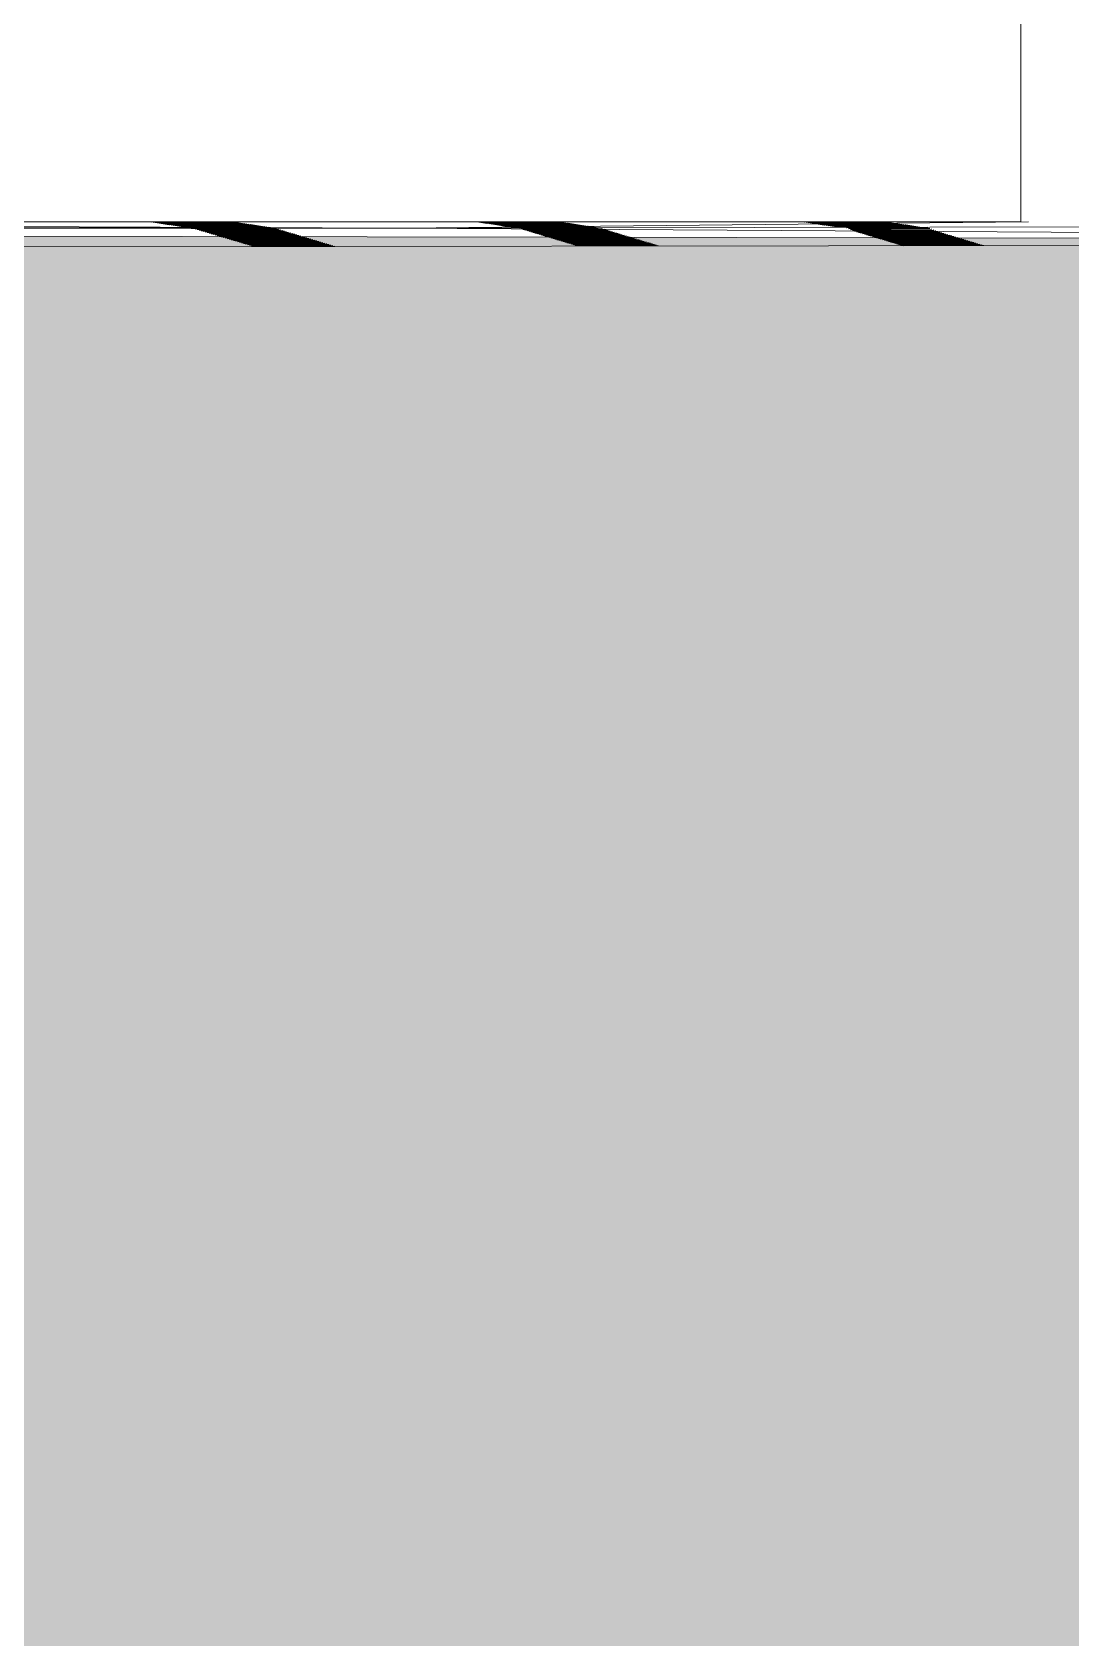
# Model space of a CAD drawing. Header units: millimetres. Extents: x -280990 to -136866, y -15139 to 7194.
# Drawn here: x -168192 to -167231, y -295 to 1189 of the extents above; entities that cross this region are included whole.
import ezdxf

# ---------------------------------------------------------------- set-up
doc = ezdxf.new("R2010")
doc.units = ezdxf.units.MM
doc.header["$MEASUREMENT"] = 0
for name, color, linetype, lineweight in [('New_2D Drafting - General_Pen_No__1', 7, 'Continuous', 13), ('New_Site & Landscape - Terrain_Pen_No__1', 7, 'Continuous', 13), ('New_Structural - Bearing_Pen_No__1', 7, 'Continuous', 13)]:
    doc.layers.add(name, color=color, linetype=linetype, lineweight=lineweight)
doc.layers.add('New_2D Drafting - General_Pen_No__61', color=7, linetype='Continuous', lineweight=20, true_color=0x6a6a6a)

msp = doc.modelspace()

# ---------------------------------------------------------------- hatches: boundary and pattern name
at = {"layer": 'New_2D Drafting - General_Pen_No__61', "linetype": 'Continuous', "lineweight": 20, "true_color": 0x6a6a6a}
h = msp.add_hatch(dxfattribs=at)
h.set_pattern_fill('Dashed_0003', color=251, style=0, pattern_type=2)
h.set_pattern_definition([(45, (544818.18, 1213.55), (-183.84776, 183.84776), [194.99999, -65]), (45, (544818.18, 1397.4), (-183.84776, 183.84776), [194.99999, -65])])
h.paths.add_polyline_path([(-175351.4119, -15138.6962), (-136866.4204, -15138.6962), (-136880.1435, 617.9985), (-140103.53, 790.1595), (-144752.4156, 795.3361), (-148659.4545, 793.5462), (-155902.5965, 1013.7076), (-157702.217, 993.5462), (-159022.8864, 993.5462), (-164626.0405, 993.5462), (-175321.6693, 1014.3891), (-175351.4118, -246.9237)])

# ---------------------------------------------------------------- linework, layer by layer
at = {"layer": 'New_2D Drafting - General_Pen_No__1', "color": 7, "linetype": 'Continuous', "lineweight": 13, "flags": 128}
msp.add_lwpolyline([(-175351.4119, -15138.6962), (-136866.4204, -15138.6962), (-136880.1435, 617.9985), (-140103.53, 790.1595), (-144752.4156, 795.3361), (-148659.4545, 793.5462), (-155902.5965, 1013.7076), (-157702.217, 993.5462), (-159022.8864, 993.5462), (-164626.0405, 993.5462), (-175321.6693, 1014.3891), (-175351.4118, -246.9237)], close=True, dxfattribs=at)
at = {"layer": 'New_Site & Landscape - Terrain_Pen_No__1', "color": 7, "linetype": 'Continuous', "lineweight": 13}
for p, q in [((-173639.5847, 1015.85), (-167848.5602, 1007.85)), ((-169224.3237, 1013.5419), (-167848.5602, 1007.85)), ((-167277.707, 1013.5462), (-169146.6188, 1013.5462)), ((-168045.4549, 1013.5462), (-168081.1391, 1013.4988)), ((-168004.5177, 1013.3206), (-168079.7484, 1013.2906)), ((-168004.5177, 1013.3206), (-168079.2849, 1013.2212)), ((-168002.6635, 1013.043), (-168077.8942, 1013.013)), ((-168002.6635, 1013.043), (-168077.4306, 1012.9436)), ((-168000.8093, 1012.7654), (-168076.04, 1012.7354)), ((-168000.8093, 1012.7654), (-168075.5764, 1012.666)), ((-167998.955, 1012.4878), (-168074.1858, 1012.4578)), ((-167998.955, 1012.4878), (-168073.7222, 1012.3884)), ((-167997.1008, 1012.2102), (-168072.3315, 1012.1802)), ((-167997.1008, 1012.2102), (-168071.868, 1012.1108)), ((-167995.2466, 1011.9326), (-168070.4773, 1011.9026)), ((-167995.2466, 1011.9326), (-168070.0138, 1011.8332)), ((-167993.3924, 1011.655), (-168068.6231, 1011.625)), ((-167993.3924, 1011.655), (-168068.1595, 1011.5556)), ((-167991.5382, 1011.3774), (-168066.7689, 1011.3474)), ((-167991.5382, 1011.3774), (-168066.3053, 1011.278)), ((-167989.684, 1011.0998), (-168064.9147, 1011.0698)), ((-167989.684, 1011.0998), (-168064.4511, 1011.0004)), ((-167987.8297, 1010.8222), (-168063.0604, 1010.7922)), ((-167987.8297, 1010.8222), (-168062.5969, 1010.7228)), ((-167985.9755, 1010.5446), (-168061.2062, 1010.5146)), ((-167985.9755, 1010.5446), (-168060.7427, 1010.4452)), ((-167984.1213, 1010.267), (-168059.352, 1010.237)), ((-167984.1213, 1010.267), (-168058.8885, 1010.1676)), ((-167982.2671, 1009.9894), (-168057.4978, 1009.9594)), ((-167982.2671, 1009.9894), (-168057.0342, 1009.89)), ((-167980.4129, 1009.7118), (-168055.6436, 1009.6817)), ((-167980.4129, 1009.7118), (-168055.18, 1009.6123)), ((-167978.5587, 1009.4342), (-168053.7894, 1009.4041)), ((-167978.5587, 1009.4342), (-168053.3258, 1009.3347)), ((-167976.7044, 1009.1566), (-168051.9351, 1009.1265)), ((-167976.7044, 1009.1566), (-168051.4716, 1009.0571)), ((-168004.5177, 1013.3206), (-168004.9813, 1013.39)), ((-168002.6635, 1013.043), (-168003.127, 1013.1124)), ((-168000.8093, 1012.7654), (-168001.2728, 1012.8348)), ((-167998.9551, 1012.4878), (-167999.4186, 1012.5572)), ((-167997.1008, 1012.2102), (-167997.5644, 1012.2796)), ((-167995.2466, 1011.9326), (-167995.7102, 1012.002)), ((-167993.3924, 1011.655), (-167993.856, 1011.7244)), ((-167991.5382, 1011.3774), (-167992.0017, 1011.4468)), ((-167989.684, 1011.0998), (-167990.1475, 1011.1692)), ((-167987.8297, 1010.8222), (-167988.2933, 1010.8916)), ((-167985.9755, 1010.5446), (-167986.4391, 1010.614)), ((-167984.1213, 1010.267), (-167984.5849, 1010.3364)), ((-167982.2671, 1009.9894), (-167982.7306, 1010.0588)), ((-167980.4129, 1009.7118), (-167980.8764, 1009.7812)), ((-167978.5587, 1009.4342), (-167979.0222, 1009.5036)), ((-167976.7044, 1009.1566), (-167977.168, 1009.226)), ((-167270.5017, 1013.5421), (-167848.5602, 1007.85)), ((-164626.0405, 1013.3161), (-167848.5602, 1007.85)), ((-167703.5949, 1013.4406), (-167778.8256, 1013.4106)), ((-167703.5949, 1013.4406), (-167778.362, 1013.3412)), ((-167701.7407, 1013.163), (-167776.9714, 1013.133)), ((-167701.7407, 1013.163), (-167776.5078, 1013.0636)), ((-167699.8865, 1012.8854), (-167775.1172, 1012.8554)), ((-167699.8865, 1012.8854), (-167774.6536, 1012.786)), ((-167698.0322, 1012.6078), (-167773.2629, 1012.5778)), ((-167698.0322, 1012.6078), (-167772.7994, 1012.5084)), ((-167696.178, 1012.3302), (-167771.4087, 1012.3002)), ((-167696.178, 1012.3302), (-167770.9452, 1012.2308)), ((-167694.3238, 1012.0526), (-167769.5545, 1012.0226)), ((-167694.3238, 1012.0526), (-167769.091, 1011.9532)), ((-167692.4696, 1011.775), (-167767.7003, 1011.745)), ((-167692.4696, 1011.775), (-167767.2367, 1011.6756)), ((-167690.6154, 1011.4974), (-167765.8461, 1011.4674)), ((-167690.6154, 1011.4974), (-167765.3825, 1011.398)), ((-167688.7612, 1011.2198), (-167763.9919, 1011.1898)), ((-167688.7611, 1011.2198), (-167763.5283, 1011.1204)), ((-167686.9069, 1010.9422), (-167762.1376, 1010.9122)), ((-167686.9069, 1010.9422), (-167761.6741, 1010.8428)), ((-167685.0527, 1010.6646), (-167760.2834, 1010.6346)), ((-167685.0527, 1010.6646), (-167759.8199, 1010.5652)), ((-167683.1985, 1010.387), (-167758.4292, 1010.357)), ((-167683.1985, 1010.387), (-167757.9656, 1010.2876)), ((-167681.3443, 1010.1094), (-167756.575, 1010.0794)), ((-167681.3443, 1010.1094), (-167756.1114, 1010.01)), ((-167679.4901, 1009.8318), (-167754.7208, 1009.8018)), ((-167679.4901, 1009.8318), (-167754.2572, 1009.7324)), ((-167677.6358, 1009.5542), (-167752.8665, 1009.5242)), ((-167677.6358, 1009.5542), (-167752.403, 1009.4548)), ((-167704.8655, 1009.265), (-167751.0123, 1009.2466)), ((-167708.0435, 1009.2337), (-167750.5488, 1009.1772)), ((-167675.7816, 1009.275), (-167708.0445, 1009.2337)), ((-167675.7816, 1009.275), (-167704.8664, 1009.265)), ((-167703.5949, 1013.4406), (-167704.0584, 1013.51)), ((-167701.7407, 1013.163), (-167702.2042, 1013.2324)), ((-167699.8865, 1012.8854), (-167700.35, 1012.9548)), ((-167698.0322, 1012.6078), (-167698.4958, 1012.6772)), ((-167696.178, 1012.3302), (-167696.6416, 1012.3996)), ((-167694.3238, 1012.0526), (-167694.7874, 1012.122)), ((-167692.4696, 1011.775), (-167692.9331, 1011.8444)), ((-167690.6154, 1011.4974), (-167691.0789, 1011.5668)), ((-167688.7611, 1011.2198), (-167689.2247, 1011.2892)), ((-167686.9069, 1010.9422), (-167687.3705, 1011.0116)), ((-167685.0527, 1010.6646), (-167685.5163, 1010.734)), ((-167683.1985, 1010.387), (-167683.662, 1010.4564)), ((-167681.3443, 1010.1094), (-167681.8078, 1010.1788)), ((-167679.4901, 1009.8318), (-167679.9536, 1009.9012)), ((-167677.6358, 1009.5542), (-167678.0994, 1009.6236)), ((-167675.7816, 1009.275), (-167676.2452, 1009.3448)), ((-167673.9274, 1008.9957), (-167674.391, 1009.0655)), ((-167438.7401, 1013.5462), (-167477.9028, 1013.5306)), ((-167413.4915, 1013.5462), (-167477.4392, 1013.4612)), ((-167400.8179, 1013.283), (-167476.0486, 1013.253)), ((-167400.8179, 1013.283), (-167475.585, 1013.1836)), ((-167398.9636, 1013.0054), (-167474.1943, 1012.9754)), ((-167398.9636, 1013.0054), (-167473.7308, 1012.906)), ((-167397.1094, 1012.7278), (-167472.3401, 1012.6978)), ((-167397.1094, 1012.7278), (-167471.8766, 1012.6284)), ((-167395.2552, 1012.4502), (-167470.4859, 1012.4202)), ((-167395.2552, 1012.4502), (-167470.0224, 1012.3508)), ((-167410.2656, 1012.1659), (-167468.6317, 1012.1426)), ((-167412.1084, 1012.1478), (-167468.1681, 1012.0732)), ((-167439.7256, 1011.8758), (-167466.7775, 1011.865)), ((-167444.9901, 1011.824), (-167466.3139, 1011.7956)), ((-167389.6926, 1011.6131), (-167464.9233, 1011.5872)), ((-167389.6926, 1011.6131), (-167464.4597, 1011.5174)), ((-167387.8383, 1011.3338), (-167463.069, 1011.3079)), ((-167387.8383, 1011.3338), (-167462.6055, 1011.238)), ((-167385.9841, 1011.0545), (-167461.2148, 1011.0286)), ((-167385.9841, 1011.0545), (-167460.7513, 1010.9587)), ((-167384.1299, 1010.7752), (-167459.3606, 1010.7493)), ((-167384.1299, 1010.7752), (-167458.8971, 1010.6794)), ((-167382.2757, 1010.4959), (-167457.5064, 1010.47)), ((-167382.2757, 1010.4959), (-167457.0428, 1010.4001)), ((-167380.4215, 1010.2166), (-167455.6522, 1010.1906)), ((-167380.4215, 1010.2166), (-167455.1886, 1010.1208)), ((-167378.5672, 1009.9373), (-167453.798, 1009.9113)), ((-167378.5672, 1009.9373), (-167453.3344, 1009.8415)), ((-167376.713, 1009.6579), (-167451.9437, 1009.632)), ((-167376.713, 1009.6579), (-167451.4802, 1009.5622)), ((-167374.8588, 1009.3786), (-167450.0895, 1009.3527)), ((-167374.8588, 1009.3786), (-167449.626, 1009.2829)), ((-167373.0046, 1009.0993), (-167448.2353, 1009.0734)), ((-167373.0046, 1009.0993), (-167447.7717, 1009.0036)), ((-167391.5468, 1011.8924), (-167444.988, 1011.824)), ((-167391.5468, 1011.8924), (-167439.7236, 1011.8758)), ((-167393.401, 1012.1717), (-167412.1059, 1012.1478)), ((-167393.401, 1012.1717), (-167410.2633, 1012.1659)), ((-167400.8179, 1013.283), (-167401.2814, 1013.3524)), ((-167398.9636, 1013.0054), (-167399.4272, 1013.0748)), ((-167397.1094, 1012.7278), (-167397.573, 1012.7972)), ((-167395.2552, 1012.4502), (-167395.7188, 1012.5196)), ((-167393.401, 1012.1717), (-167393.8645, 1012.2415)), ((-167391.5468, 1011.8924), (-167392.0103, 1011.9622)), ((-167389.6926, 1011.6131), (-167390.1561, 1011.6829)), ((-167387.8383, 1011.3338), (-167388.3019, 1011.4036)), ((-167385.9841, 1011.0545), (-167386.4477, 1011.1243)), ((-167384.1299, 1010.7752), (-167384.5935, 1010.845)), ((-167382.2757, 1010.4959), (-167382.7392, 1010.5657)), ((-167380.4215, 1010.2166), (-167380.885, 1010.2864)), ((-167378.5673, 1009.9373), (-167379.0308, 1010.0071)), ((-167376.713, 1009.6579), (-167377.1766, 1009.7278)), ((-167374.8588, 1009.3786), (-167375.3224, 1009.4485)), ((-167373.0046, 1009.0993), (-167373.4682, 1009.1692)), ((-175338.4659, 994.3371), (-167848.5602, 1007.85)), ((-167974.8502, 1008.879), (-168050.0809, 1008.8489)), ((-167974.8502, 1008.879), (-168049.6174, 1008.7795)), ((-168025.12, 1008.5805), (-168048.2267, 1008.5965)), ((-168016.2459, 1008.5438), (-168047.7631, 1008.5433)), ((-167971.1418, 1008.3318), (-168046.3725, 1008.3837)), ((-167971.1418, 1008.3318), (-168045.9089, 1008.3305)), ((-167969.2876, 1008.119), (-168044.5183, 1008.171)), ((-168042.4093, 1008.1177), (-168044.0547, 1008.1143)), ((-167967.4333, 1007.7465), (-168042.6641, 1007.7217)), ((-167969.2876, 1008.119), (-168042.3452, 1008.1178)), ((-167967.4333, 1007.7465), (-168042.2005, 1007.5908)), ((-167965.5791, 1007.1951), (-168040.8098, 1007.1777)), ((-167965.5791, 1007.1951), (-168040.3463, 1007.0379)), ((-167963.7249, 1006.6362), (-168038.9556, 1006.6188)), ((-167963.7249, 1006.6362), (-168038.4921, 1006.4791)), ((-167961.8707, 1006.0773), (-168037.1014, 1006.0599)), ((-167961.8707, 1006.0773), (-168036.6378, 1005.9202)), ((-167960.0165, 1005.5185), (-168035.2472, 1005.501)), ((-167960.0165, 1005.5185), (-168034.7836, 1005.3613)), ((-167958.1623, 1004.9596), (-168033.393, 1004.9421)), ((-167958.1623, 1004.9596), (-168032.9294, 1004.8024)), ((-167956.308, 1004.4007), (-168031.5387, 1004.3832)), ((-167956.308, 1004.4007), (-168031.0752, 1004.2435)), ((-167954.4538, 1003.8418), (-168029.6845, 1003.8244)), ((-167954.4538, 1003.8418), (-168029.221, 1003.6846)), ((-167952.5996, 1003.2829), (-168027.8303, 1003.2655)), ((-167952.5996, 1003.2829), (-168027.3668, 1003.1258)), ((-167950.7454, 1002.724), (-168025.9761, 1002.7066)), ((-167950.7454, 1002.724), (-168025.5125, 1002.5669)), ((-167972.996, 1008.6013), (-168025.1324, 1008.5806)), ((-167948.8912, 1002.1651), (-168024.1219, 1002.1477)), ((-167948.8912, 1002.1651), (-168023.6583, 1002.008)), ((-167947.037, 1001.6063), (-168022.2677, 1001.5888)), ((-167947.0369, 1001.6063), (-168021.8041, 1001.4491)), ((-167945.1827, 1001.0474), (-168020.4134, 1001.0299)), ((-167945.1827, 1001.0474), (-168019.9499, 1000.8902)), ((-167943.3285, 1000.4885), (-168018.5592, 1000.471)), ((-167943.3285, 1000.4885), (-168018.0957, 1000.3313)), ((-167941.4743, 999.9296), (-168016.705, 999.9122)), ((-167972.996, 1008.6013), (-168016.2566, 1008.5438)), ((-167941.4743, 999.9296), (-168016.2414, 999.7724)), ((-167939.6201, 999.3707), (-168014.8508, 999.3533)), ((-167939.6201, 999.3707), (-168014.3872, 999.2136)), ((-167937.7659, 998.8118), (-168012.9966, 998.7944)), ((-167937.7659, 998.8118), (-168012.533, 998.6547)), ((-167935.9116, 998.253), (-168011.1423, 998.2355)), ((-167935.9116, 998.253), (-168010.6788, 998.0958)), ((-167934.0574, 997.6941), (-168009.2881, 997.6766)), ((-167934.0574, 997.6941), (-168008.8246, 997.5369)), ((-167932.2032, 997.1352), (-168007.4339, 997.1177)), ((-167932.2032, 997.1352), (-168006.9704, 996.978)), ((-167930.349, 996.5763), (-168005.5797, 996.5589)), ((-167930.349, 996.5763), (-168005.1161, 996.4191)), ((-167928.4948, 996.0174), (-168003.7255, 996)), ((-167928.4948, 996.0174), (-168003.2619, 995.8603)), ((-167926.6406, 995.4585), (-168001.8713, 995.4411)), ((-167926.6406, 995.4585), (-168001.4077, 995.3014)), ((-167924.7863, 994.8996), (-168000.017, 994.8822)), ((-167924.7863, 994.8996), (-167999.5535, 994.7425)), ((-167922.9321, 994.3408), (-167998.1628, 994.3233)), ((-167922.9321, 994.3408), (-167997.6993, 994.1836)), ((-167974.8502, 1008.879), (-167975.3138, 1008.9484)), ((-167972.996, 1008.6013), (-167973.4596, 1008.6708)), ((-167971.3714, 1008.3581), (-167971.6053, 1008.3931)), ((-167971.1418, 1008.3318), (-167971.3719, 1008.3582)), ((-167969.2876, 1008.119), (-167969.7511, 1008.1722)), ((-167967.4333, 1007.7465), (-167967.8969, 1007.8774)), ((-167965.5791, 1007.1951), (-167966.0427, 1007.3348)), ((-167963.7249, 1006.6362), (-167964.1885, 1006.7759)), ((-167961.8707, 1006.0773), (-167962.3342, 1006.2171)), ((-167960.0165, 1005.5185), (-167960.48, 1005.6582)), ((-167958.1623, 1004.9596), (-167958.6258, 1005.0993)), ((-167956.308, 1004.4007), (-167956.7716, 1004.5404)), ((-167954.4538, 1003.8418), (-167954.9174, 1003.9815)), ((-167952.5996, 1003.2829), (-167953.0632, 1003.4226)), ((-167950.7454, 1002.724), (-167951.2089, 1002.8638)), ((-167948.8912, 1002.1651), (-167949.3547, 1002.3049)), ((-167947.037, 1001.6063), (-167947.5005, 1001.746)), ((-167945.1827, 1001.0474), (-167945.6463, 1001.1871)), ((-167943.3285, 1000.4885), (-167943.7921, 1000.6282)), ((-167941.4743, 999.9296), (-167941.9379, 1000.0693)), ((-167939.6201, 999.3707), (-167940.0836, 999.5104)), ((-167937.7659, 998.8118), (-167938.2294, 998.9516)), ((-167935.9116, 998.253), (-167936.3752, 998.3927)), ((-167934.0574, 997.6941), (-167934.521, 997.8338)), ((-167932.2032, 997.1352), (-167932.6668, 997.2749)), ((-167930.349, 996.5763), (-167930.8125, 996.716)), ((-167928.4948, 996.0174), (-167928.9583, 996.1571)), ((-167926.6406, 995.4585), (-167927.1041, 995.5983)), ((-167924.7863, 994.8996), (-167925.2499, 995.0394)), ((-167922.9321, 994.3408), (-167923.3957, 994.4805)), ((-165546.3931, 993.5462), (-167848.5602, 1007.85)), ((-167734.3255, 1008.9749), (-167749.1581, 1008.969)), ((-167740.9252, 1008.9099), (-167748.6946, 1008.8996)), ((-167672.0732, 1008.7164), (-167747.3039, 1008.6905)), ((-167672.0732, 1008.7164), (-167746.8403, 1008.6206)), ((-167670.219, 1008.4371), (-167745.4497, 1008.4112)), ((-167670.219, 1008.4371), (-167744.9861, 1008.3413)), ((-167668.3648, 1008.1578), (-167743.5955, 1008.1319)), ((-167668.3648, 1008.1578), (-167743.1319, 1008.062)), ((-167705.9548, 1008.0919), (-167741.2777, 1007.8849)), ((-167673.9274, 1008.9957), (-167740.9265, 1008.9099)), ((-167664.6563, 1007.5168), (-167739.887, 1007.2803)), ((-167731.6937, 1007.124), (-167739.4235, 1007.1077)), ((-167664.3649, 1006.7056), (-167738.0328, 1006.6886)), ((-167664.0134, 1006.7035), (-167737.5692, 1006.5488)), ((-167660.9479, 1006.1471), (-167736.1786, 1006.1297)), ((-167660.9479, 1006.1471), (-167735.715, 1005.99)), ((-167673.9274, 1008.9957), (-167734.3267, 1008.9749)), ((-167659.0937, 1005.5882), (-167734.3244, 1005.5708)), ((-167659.0937, 1005.5882), (-167733.8608, 1005.4311)), ((-167657.2394, 1005.0293), (-167732.4701, 1005.0119)), ((-167657.2394, 1005.0293), (-167732.0066, 1004.8722)), ((-167664.6563, 1007.5168), (-167731.7, 1007.124)), ((-167655.3852, 1004.4705), (-167730.6159, 1004.453)), ((-167655.3852, 1004.4705), (-167730.1524, 1004.3133)), ((-167653.531, 1003.9116), (-167728.7617, 1003.8941)), ((-167653.531, 1003.9116), (-167728.2982, 1003.7544)), ((-167651.6768, 1003.3527), (-167726.9075, 1003.3353)), ((-167651.6768, 1003.3527), (-167726.4439, 1003.1955)), ((-167649.8226, 1002.7938), (-167725.0533, 1002.7764)), ((-167649.8226, 1002.7938), (-167724.5897, 1002.6366)), ((-167647.9684, 1002.2349), (-167723.1991, 1002.2175)), ((-167647.9684, 1002.2349), (-167722.7355, 1002.0778)), ((-167646.1141, 1001.676), (-167721.3448, 1001.6586)), ((-167646.1141, 1001.676), (-167720.8813, 1001.5189)), ((-167644.2599, 1001.1172), (-167719.4906, 1001.0997)), ((-167644.2599, 1001.1172), (-167719.0271, 1000.96)), ((-167642.4057, 1000.5583), (-167717.6364, 1000.5408)), ((-167642.4057, 1000.5583), (-167717.1729, 1000.4011)), ((-167640.5515, 999.9994), (-167715.7822, 999.9819)), ((-167640.5515, 999.9994), (-167715.3186, 999.8422)), ((-167638.6973, 999.4405), (-167713.928, 999.4231)), ((-167638.6973, 999.4405), (-167713.4644, 999.2833)), ((-167636.8431, 998.8816), (-167712.0738, 998.8642)), ((-167636.843, 998.8816), (-167711.6102, 998.7245)), ((-167634.9888, 998.3227), (-167710.2195, 998.3053)), ((-167634.9888, 998.3227), (-167709.756, 998.1656)), ((-167633.1346, 997.7639), (-167708.3653, 997.7464)), ((-167633.1346, 997.7639), (-167707.9018, 997.6067)), ((-167631.2804, 997.205), (-167706.5111, 997.1875)), ((-167631.2804, 997.205), (-167706.0475, 997.0478)), ((-167629.4262, 996.6461), (-167704.6569, 996.6286)), ((-167629.4262, 996.6461), (-167704.1933, 996.4889)), ((-167627.572, 996.0872), (-167702.8027, 996.0698)), ((-167627.572, 996.0872), (-167702.3391, 995.93)), ((-167625.7177, 995.5283), (-167700.9484, 995.5109)), ((-167625.7177, 995.5283), (-167700.4849, 995.3711)), ((-167623.8635, 994.9694), (-167699.0942, 994.952)), ((-167623.8635, 994.9694), (-167698.6307, 994.8123)), ((-167622.0093, 994.4105), (-167697.24, 994.3931)), ((-167622.0093, 994.4105), (-167696.7765, 994.2534)), ((-167672.0732, 1008.7164), (-167672.5367, 1008.7862)), ((-167670.219, 1008.4371), (-167670.6825, 1008.5069)), ((-167668.3647, 1008.1578), (-167668.8283, 1008.2276)), ((-167664.6563, 1007.5168), (-167665.1199, 1007.7184)), ((-167662.8021, 1006.7106), (-167664.3724, 1006.7056)), ((-167662.8021, 1006.7106), (-167664.0192, 1006.7034)), ((-167662.8021, 1006.7106), (-167663.2657, 1006.9121)), ((-167660.9479, 1006.1471), (-167661.4114, 1006.2868)), ((-167659.0937, 1005.5882), (-167659.5572, 1005.728)), ((-167657.2394, 1005.0293), (-167657.703, 1005.1691)), ((-167655.3852, 1004.4705), (-167655.8488, 1004.6102)), ((-167653.531, 1003.9116), (-167653.9946, 1004.0513)), ((-167651.6768, 1003.3527), (-167652.1403, 1003.4924)), ((-167649.8226, 1002.7938), (-167650.2861, 1002.9335)), ((-167647.9684, 1002.2349), (-167648.4319, 1002.3746)), ((-167646.1141, 1001.676), (-167646.5777, 1001.8158)), ((-167644.2599, 1001.1172), (-167644.7235, 1001.2569)), ((-167642.4057, 1000.5583), (-167642.8693, 1000.698)), ((-167640.5515, 999.9994), (-167641.015, 1000.1391)), ((-167638.6973, 999.4405), (-167639.1608, 999.5802)), ((-167636.843, 998.8816), (-167637.3066, 999.0213)), ((-167634.9888, 998.3227), (-167635.4524, 998.4625)), ((-167633.1346, 997.7639), (-167633.5982, 997.9036)), ((-167631.2804, 997.205), (-167631.7439, 997.3447)), ((-167629.4262, 996.6461), (-167629.8897, 996.7858)), ((-167627.572, 996.0872), (-167628.0355, 996.2269)), ((-167625.7177, 995.5283), (-167626.1813, 995.668)), ((-167623.8635, 994.9694), (-167624.3271, 995.1091)), ((-167622.0093, 994.4105), (-167622.4729, 994.5503)), ((-167371.1504, 1008.82), (-167446.3811, 1008.7941)), ((-167371.1504, 1008.82), (-167445.9175, 1008.7243)), ((-167363.7335, 1008.463), (-167438.9642, 1008.2265)), ((-167363.7335, 1008.463), (-167438.5007, 1008.0249)), ((-167361.8793, 1007.6568), (-167437.11, 1007.4202)), ((-167361.8793, 1007.6568), (-167436.6464, 1007.2187)), ((-167360.0251, 1006.8506), (-167435.2558, 1006.614)), ((-167360.0251, 1006.8506), (-167434.7922, 1006.4124)), ((-167358.1709, 1006.0443), (-167433.4016, 1005.8078)), ((-167358.1709, 1006.0443), (-167432.938, 1005.6062)), ((-167404.0214, 1005.0881), (-167431.5473, 1005.0817)), ((-167393.2921, 1005.0214), (-167431.0838, 1004.942)), ((-167354.4624, 1004.5402), (-167429.6931, 1004.5228)), ((-167354.4624, 1004.5402), (-167429.2296, 1004.3831)), ((-167352.6082, 1003.9814), (-167427.8389, 1003.9639)), ((-167352.6082, 1003.9814), (-167427.3753, 1003.8242)), ((-167350.754, 1003.4225), (-167425.9847, 1003.405)), ((-167350.754, 1003.4225), (-167425.5211, 1003.2653)), ((-167348.8998, 1002.8636), (-167424.1305, 1002.8461)), ((-167348.8998, 1002.8636), (-167423.6669, 1002.7064)), ((-167347.0455, 1002.3047), (-167422.2763, 1002.2873)), ((-167347.0455, 1002.3047), (-167421.8127, 1002.1475)), ((-167345.1913, 1001.7458), (-167420.422, 1001.7284)), ((-167345.1913, 1001.7458), (-167419.9585, 1001.5887)), ((-167343.3371, 1001.1869), (-167418.5678, 1001.1695)), ((-167343.3371, 1001.1869), (-167418.1043, 1001.0298)), ((-167341.4829, 1000.6281), (-167416.7136, 1000.6106)), ((-167341.4829, 1000.6281), (-167416.25, 1000.4709)), ((-167339.6287, 1000.0692), (-167414.8594, 1000.0517)), ((-167339.6287, 1000.0692), (-167414.3958, 999.912)), ((-167337.7745, 999.5103), (-167413.0052, 999.4928)), ((-167337.7745, 999.5103), (-167412.5416, 999.3531)), ((-167335.9202, 998.9514), (-167411.1509, 998.934)), ((-167335.9202, 998.9514), (-167410.6874, 998.7942)), ((-167334.066, 998.3925), (-167409.2967, 998.3751)), ((-167334.066, 998.3925), (-167408.8332, 998.2353)), ((-167332.2118, 997.8336), (-167407.4425, 997.8162)), ((-167332.2118, 997.8336), (-167406.979, 997.6765)), ((-167330.3576, 997.2747), (-167405.5883, 997.2573)), ((-167330.3576, 997.2747), (-167405.1247, 997.1176)), ((-167356.3166, 1005.2381), (-167404.0267, 1005.0881)), ((-167328.5034, 996.7159), (-167403.7341, 996.6984)), ((-167328.5034, 996.7159), (-167403.2705, 996.5587)), ((-167326.6492, 996.157), (-167401.8799, 996.1395)), ((-167326.6491, 996.157), (-167401.4163, 995.9998)), ((-167324.7949, 995.5981), (-167400.0256, 995.5806)), ((-167324.7949, 995.5981), (-167399.5621, 995.4409)), ((-167322.9407, 995.0392), (-167398.1714, 995.0218)), ((-167322.9407, 995.0392), (-167397.7079, 994.882)), ((-167321.0865, 994.4803), (-167396.3172, 994.4629)), ((-167321.0865, 994.4803), (-167395.8536, 994.3232)), ((-167356.3166, 1005.2381), (-167393.2962, 1005.0214)), ((-167371.1504, 1008.82), (-167371.6139, 1008.8899)), ((-167363.7335, 1008.463), (-167364.1971, 1008.6646)), ((-167361.8793, 1007.6568), (-167362.3428, 1007.8584)), ((-167360.0251, 1006.8506), (-167360.4886, 1007.0521)), ((-167358.1709, 1006.0443), (-167358.6344, 1006.2459)), ((-167356.3166, 1005.2381), (-167356.7802, 1005.4396)), ((-167354.4624, 1004.5402), (-167354.926, 1004.68)), ((-167352.6082, 1003.9814), (-167353.0718, 1004.1211)), ((-167350.754, 1003.4225), (-167351.2175, 1003.5622)), ((-167348.8998, 1002.8636), (-167349.3633, 1003.0033)), ((-167347.0455, 1002.3047), (-167347.5091, 1002.4444)), ((-167345.1913, 1001.7458), (-167345.6549, 1001.8855)), ((-167343.3371, 1001.1869), (-167343.8007, 1001.3267)), ((-167341.4829, 1000.6281), (-167341.9464, 1000.7678)), ((-167339.6287, 1000.0692), (-167340.0922, 1000.2089)), ((-167337.7745, 999.5103), (-167338.238, 999.65)), ((-167335.9202, 998.9514), (-167336.3838, 999.0911)), ((-167334.066, 998.3925), (-167334.5296, 998.5322)), ((-167332.2118, 997.8336), (-167332.6754, 997.9734)), ((-167330.3576, 997.2747), (-167330.8211, 997.4145)), ((-167328.5034, 996.7159), (-167328.9669, 996.8556)), ((-167326.6492, 996.157), (-167327.1127, 996.2967)), ((-167324.7949, 995.5981), (-167325.2585, 995.7378)), ((-167322.9407, 995.0392), (-167323.4043, 995.1789)), ((-167321.0865, 994.4803), (-167321.5501, 994.62)), ((-175338.4659, 982.4326), (-165546.3931, 993.5462)), ((-167921.0779, 993.7819), (-167996.3086, 993.7644)), ((-167921.0779, 993.7819), (-167995.845, 993.6247)), ((-167919.2237, 993.223), (-167994.4544, 993.2056)), ((-167919.2237, 993.223), (-167993.9908, 993.0658)), ((-167917.3695, 992.6641), (-167992.6002, 992.6467)), ((-167917.3695, 992.6641), (-167992.1366, 992.5069)), ((-167915.5153, 992.1052), (-167990.746, 992.0878)), ((-167915.5153, 992.1052), (-167990.2824, 991.9481)), ((-167913.661, 991.5463), (-167988.8917, 991.5289)), ((-167913.661, 991.5463), (-167988.4282, 991.3892)), ((-167911.8068, 990.9875), (-167987.0375, 990.97)), ((-167911.8068, 990.9875), (-167986.574, 990.8303)), ((-167921.0779, 993.7819), (-167921.5415, 993.9216)), ((-167919.2237, 993.223), (-167919.6872, 993.3627)), ((-167917.3695, 992.6641), (-167917.833, 992.8038)), ((-167915.5153, 992.1052), (-167915.9788, 992.2449)), ((-167913.661, 991.5463), (-167914.1246, 991.6861)), ((-167911.8068, 990.9875), (-167912.2704, 991.1272)), ((-167620.1551, 993.8517), (-167695.3858, 993.8342)), ((-167620.1551, 993.8517), (-167694.9222, 993.6945)), ((-167618.3009, 993.2928), (-167693.5316, 993.2753)), ((-167618.3009, 993.2928), (-167693.068, 993.1356)), ((-167616.4467, 992.7339), (-167691.6774, 992.7164)), ((-167616.4467, 992.7339), (-167691.2138, 992.5767)), ((-167614.5924, 992.175), (-167689.8231, 992.1576)), ((-167614.5924, 992.175), (-167689.3596, 992.0178)), ((-167612.7382, 991.6161), (-167687.9689, 991.5987)), ((-167612.7382, 991.6161), (-167687.5054, 991.459)), ((-167620.1551, 993.8517), (-167620.6186, 993.9914)), ((-167618.3009, 993.2928), (-167618.7644, 993.4325)), ((-167616.4467, 992.7339), (-167616.9102, 992.8736)), ((-167614.5924, 992.175), (-167615.056, 992.3147)), ((-167612.7382, 991.6161), (-167613.2018, 991.7558)), ((-167319.2323, 993.9214), (-167394.463, 993.904)), ((-167319.2323, 993.9214), (-167393.9994, 993.7643)), ((-167317.3781, 993.3626), (-167392.6088, 993.3451)), ((-167317.3781, 993.3626), (-167392.1452, 993.2054)), ((-167315.5238, 992.8037), (-167390.7545, 992.7862)), ((-167315.5238, 992.8037), (-167390.291, 992.6465)), ((-167313.6696, 992.2448), (-167388.9003, 992.2273)), ((-167313.6696, 992.2448), (-167388.4368, 992.0876)), ((-167311.8154, 991.6859), (-167387.0461, 991.6685)), ((-167311.8154, 991.6859), (-167386.5826, 991.5287)), ((-167319.2323, 993.9214), (-167319.6958, 994.0612)), ((-167317.3781, 993.3626), (-167317.8416, 993.5023)), ((-167315.5238, 992.8037), (-167315.9874, 992.9434)), ((-167313.6696, 992.2448), (-167314.1332, 992.3845)), ((-167311.8154, 991.6859), (-167312.279, 991.8256))]:
    msp.add_line(p, q, dxfattribs=at)
at = {"layer": 'New_Structural - Bearing_Pen_No__1', "color": 7, "linetype": 'Continuous', "lineweight": 13}
msp.add_line((-167277.707, 1013.5417), (-167277.707, 1213.5462), dxfattribs=at)

doc.saveas('drawing.dxf')
